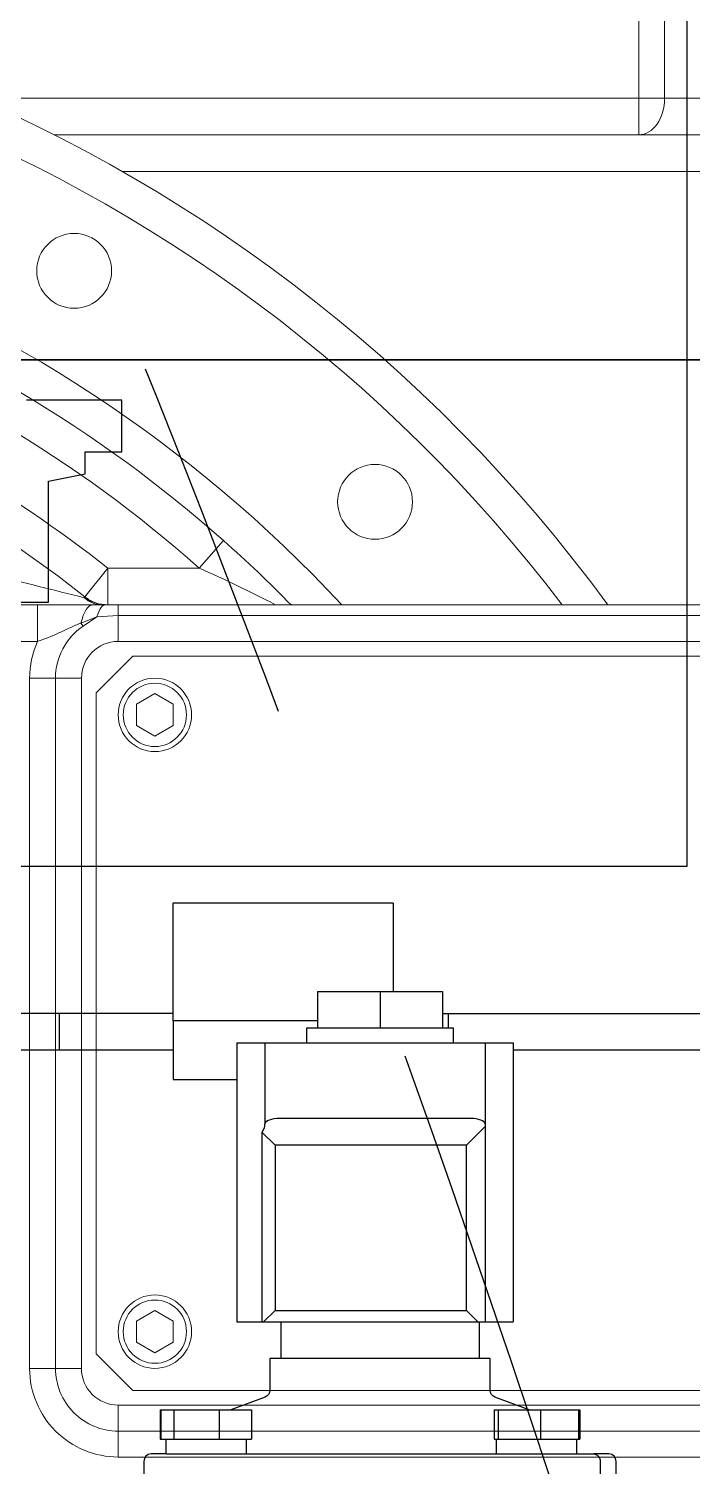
# Model space of a CAD drawing. Header units: millimetres. Extents: x 10462777 to 22643323, y 453826 to 1389191.
# Drawn here: x 11282200.7 to 11282291.1, y 584283.8 to 584479.5 of the extents above; entities that cross this region are included whole.
import ezdxf

# ---------------------------------------------------------------- set-up
doc = ezdxf.new("R2010")
doc.units = ezdxf.units.MM
doc.header["$LTSCALE"] = 200
doc.header["$MEASUREMENT"] = 0
doc.linetypes.add('CENTER2', pattern=[1.125, 0.75, -0.125, 0.125, -0.125])
doc.linetypes.add('PHANTOM', pattern=[2.5, 1.25, -0.25, 0.25, -0.25, 0.25, -0.25])
doc.layers.get('0').update_dxf_attribs({"linetype": 'CONTINUOUS'})
for name, color, linetype in [('2', 2, 'CONTINUOUS'), ('205', 4, 'CONTINUOUS'), ('DV1_DEFAULT', 7, 'CONTINUOUS')]:
    doc.layers.add(name, color=color, linetype=linetype)
doc.layers.add('LAYOUT', color=8, linetype='CONTINUOUS', lineweight=25)

# ---------------------------------------------------------------- blocks, each defined once
blk = doc.blocks.new('r710ic')
at = {"layer": 'DV1_DEFAULT', "color": 7, "linetype": 'Continuous', "lineweight": 0}
for p, q in [((271915.37, 104337.63), (271915.37, 104457.63)), ((271916.83, 104457.63), (271916.83, 104337.63)), ((271920.37, 104337.63), (271920.37, 104457.63)), ((272024.37, 104457.63), (272024.37, 104337.63)), ((272027.9, 104337.63), (272027.9, 104457.63)), ((272031.44, 104457.63), (272031.44, 104337.63)), ((271922.37, 104455.63), (271922.37, 104339.63)), ((272022.37, 104339.63), (272022.37, 104455.63)), ((271846.37, 104412.09), (271846.37, 104433.16)), ((271851.37, 104429.63), (271851.37, 104408.56)), ((271856.37, 104429.63), (271856.37, 104338.19)), ((271731.37, 104412.09), (271846.37, 104412.09)), ((271846.37, 104412.09), (271846.37, 104408.56)), ((271846.37, 104408.56), (271731.37, 104408.56)), ((271851.37, 104408.56), (271846.37, 104408.56)), ((271846.37, 104318.33), (271846.37, 104408.56)), ((271851.37, 104408.56), (271851.37, 104328.9)), ((271906.63, 104351.98), (271910.37, 104348.66)), ((271910.37, 104336.2), (271910.37, 104348.66)), ((271928.92, 104345.13), (271927.48, 104342.63)), ((271931.81, 104345.13), (271928.92, 104345.13)), ((271933.25, 104342.63), (271931.81, 104345.13)), ((272012.92, 104345.13), (272011.48, 104342.63)), ((272015.81, 104345.13), (272012.92, 104345.13)), ((272017.25, 104342.63), (272015.81, 104345.13)), ((271927.48, 104342.63), (271928.92, 104340.13)), ((271931.81, 104340.13), (271933.25, 104342.63)), ((272011.48, 104342.63), (272012.92, 104340.13)), ((272015.81, 104340.13), (272017.25, 104342.63)), ((271922.37, 104339.63), (271927.37, 104334.63)), ((271928.92, 104340.13), (271931.81, 104340.13)), ((272012.92, 104340.13), (272015.81, 104340.13)), ((272017.37, 104334.63), (272022.37, 104339.63)), ((271916.83, 104337.63), (271915.37, 104337.63)), ((271915.37, 104335.9), (271915.37, 104337.63)), ((271920.37, 104337.63), (271916.83, 104337.63)), ((271916.83, 104337.63), (271917.03, 104334.74)), ((272027.9, 104337.63), (272024.37, 104337.63)), ((272031.44, 104337.63), (272027.9, 104337.63)), ((271915.37, 104336.2), (271910.37, 104336.2)), ((271910.37, 104336.2), (271914.29, 104333.1)), ((271915.37, 104334.25), (271915.37, 104335.9)), ((271915.37, 104326.64), (271915.37, 104334.25)), ((271917.03, 104334.74), (271917.87, 104332.56)), ((271917.03, 104334.74), (271918.3, 104332.85)), ((271927.37, 104334.63), (272017.37, 104334.63)), ((271914.41, 104333.01), (271914.29, 104333.1)), ((271918.3, 104332.85), (271917.87, 104332.56)), ((271925.37, 104332.63), (271925.37, 104329.09)), ((272019.37, 104332.63), (271925.37, 104332.63)), ((272019.37, 104329.09), (272019.37, 104332.63)), ((271925.37, 104329.09), (272019.37, 104329.09)), ((271925.37, 104325.56), (271925.37, 104329.09)), ((272019.37, 104325.56), (272019.37, 104329.09)), ((271920.37, 104326.64), (271915.37, 104326.64)), ((271915.37, 104298.63), (271915.37, 104326.64)), ((271920.37, 104326.64), (271920.37, 104307.23)), ((272019.37, 104325.56), (271925.37, 104325.56))]:
    blk.add_line(p, q, dxfattribs=at)
at = {"layer": 'DV1_DEFAULT', "color": 3, "linetype": 'CENTER2', "lineweight": 0}
blk.add_circle((272041.37, 104232.63), 367.64, dxfattribs=at)
at = {"layer": 'DV1_DEFAULT', "color": 7, "linetype": 'Continuous', "lineweight": 0}
for centre, radius in [((271901.36, 104372.64), 5.1), ((271930.37, 104342.63), 5), ((271930.37, 104342.63), 4.31), ((272014.37, 104342.63), 5), ((272014.37, 104342.63), 4.31), ((271869.9, 104331.63), 5.1)]:
    blk.add_circle(centre, radius, dxfattribs=at)
for centre, radius, start, end in [((272041.37, 104232.63), 213, 126.267, 191.5222), ((272041.37, 104232.63), 208, 127.2842, 190.912), ((272041.37, 104232.63), 185, 132.9282, 187.6933), ((272041.37, 104232.63), 180, 134.3992, 138.4668), ((272073.86, 104276.41), 178.74, 152.4601, 156.1577), ((272041.37, 104232.63), 180, 138.4668, 160.2971), ((272041.37, 104232.63), 175, 138.4668, 160.2971), ((271925.37, 104337.63), 5, 180, 270), ((272019.37, 104337.63), 8.54, 270, 0), ((272019.37, 104337.63), 5, 270, 0), ((272019.37, 104337.63), 12.07, 270, 0), ((272041.37, 104232.63), 167, 141.6681, 159.3111), ((271909.44, 104336.24), 5.93, 326.9699, 359.6529), ((271910.37, 104336.2), 5, 352.1059, 0), ((271910.37, 104336.2), 5, 321.6681, 340.2673), ((272041.37, 104232.63), 162, 141.6681, 159.3111), ((273040.56, 104049.12), 1161.38, 165.85121, 166.47879), ((271925.37, 104337.63), 8.54, 214.0625, 270), ((271925.37, 104337.63), 12.07, 245.5302, 270)]:
    blk.add_arc(centre, radius, start, end, dxfattribs=at)
for centre, major_axis, ratio, start_param, end_param in [((271846.37, 104408.56), (-5, 0), 0.707107, 3.141593, 4.712389), ((271911.37, 104335.41), (4, 0), 0.925951, 5.576439, 6.283185), ((271920.37, 104335.9), (5, 0), 0.311004, 3.141593, 3.980634), ((271920.37, 104334.25), (5, 0), 0.390345, 3.141593, 4.18879)]:
    blk.add_ellipse(centre, major_axis=major_axis, ratio=ratio, start_param=start_param, end_param=end_param, dxfattribs=at)
blk.add_open_spline([(271917.87, 104332.56), (271918.06, 104332.06), (271918.28, 104331.57), (271918.72, 104330.6), (271918.95, 104330.12), (271919.39, 104329.16), (271919.61, 104328.67), (271920.01, 104327.67), (271920.2, 104327.17), (271920.37, 104326.64)], degree=3, knots=[0, 0, 0, 0, 0.25, 0.25, 0.5, 0.5, 0.75, 0.75, 1, 1, 1, 1], dxfattribs=at)
at = {"layer": 'LAYOUT', "color": 3}
blk.add_circle((272041.37, 104232.63), 2050.12, dxfattribs=at)
blk = doc.blocks.new('A$C7DA30AB0')
at = {"layer": 'LAYOUT', "color": 6, "linetype": 'PHANTOM'}
blk.add_circle((3030.45, 3025.99, 0), 2693.02, dxfattribs=at)

msp = doc.modelspace()

# ---------------------------------------------------------------- linework, layer by layer
at = {"layer": '2', "color": 172, "linetype": 'Continuous'}
for p, q in [((11282142.87278, 584434.43819, 0), (11282310.96133, 584434.43819, 0)), ((11282254.78821, 584434.43819, 0), (11282142.87278, 584434.43819, 0)), ((11282422.87676, 584434.43819, 0), (11282254.78821, 584434.43819, 0))]:
    msp.add_line(p, q, dxfattribs=at)
at = {"layer": '2', "color": 95, "linetype": 'Continuous'}
for p, q in [((11282246.71097, 584434.43819, 0), (11282145.68359, 584434.43819, 0)), ((11282172.87321, 584434.43819, 0), (11282291.84895, 584434.43819, 0)), ((11282273.90059, 584434.43819, 0), (11282246.71097, 584434.43819, 0)), ((11282392.87633, 584434.43819, 0), (11282273.90059, 584434.43819, 0))]:
    msp.add_line(p, q, dxfattribs=at)
at = {"layer": '205', "color": 252, "linetype": 'Continuous'}
for p, q in [((11282290.37488, 584595.44048, 0), (11282290.37488, 584365.43721, 0)), ((11282213.37378, 584428.93811, 0), (11282200.3736, 584428.93811, 0)), ((11282213.37378, 584421.93801, 0), (11282213.37378, 584428.93811, 0)), ((11282208.37371, 584421.93801, 0), (11282213.37378, 584421.93801, 0)), ((11282208.37371, 584418.93797, 0), (11282208.37371, 584421.93801, 0)), ((11282203.37364, 584417.93796, 0), (11282208.37371, 584418.93797, 0)), ((11282203.37364, 584401.43772, 0), (11282203.37364, 584417.93796, 0)), ((11282185.87339, 584401.43772, 0), (11282203.37364, 584401.43772, 0)), ((11282290.37488, 584365.43721, 0), (11281930.36976, 584365.43721, 0)), ((11282250.37431, 584360.43714, 0), (11282220.37388, 584360.43714, 0)), ((11282220.37388, 584344.4371, 0), (11282220.37388, 584360.43714, 0)), ((11282250.37431, 584360.43714, 0), (11282250.37431, 584348.43711, 0)), ((11282240.06101, 584348.43697, 0), (11282240.06101, 584343.4369, 0)), ((11282240.06101, 584348.43697, 0), (11282248.56113, 584348.43697, 0)), ((11282248.56113, 584348.43697, 0), (11282248.56113, 584343.4369, 0)), ((11282248.56113, 584348.43697, 0), (11282257.06125, 584348.43697, 0)), ((11282257.06125, 584348.43697, 0), (11282257.06125, 584343.4369, 0)), ((11282220.37388, 584345.43693, 0), (11282017.06099, 584345.43693, 0)), ((11282204.87366, 584340.44076, 0), (11282204.87366, 584345.43693, 0)), ((11282257.06159, 584345.43693, 0), (11282310.37516, 584345.43693, 0)), ((11282257.87441, 584343.43571, 0), (11282257.87441, 584345.43436, 0)), ((11282240.06072, 584344.43691, 0), (11282220.37388, 584344.43691, 0)), ((11282220.37388, 584344.43691, 0), (11282220.37388, 584336.4368, 0)), ((11282238.56099, 584343.4369, 0), (11282238.56099, 584341.43687, 0)), ((11282248.56113, 584343.4369, 0), (11282238.56099, 584343.4369, 0)), ((11282258.56127, 584343.4369, 0), (11282248.56113, 584343.4369, 0)), ((11282258.56127, 584341.43687, 0), (11282258.56127, 584343.4369, 0)), ((11282229.03511, 584341.43687, 0), (11282229.17027, 584341.43687, 0)), ((11282229.03616, 584341.43687, 0), (11282229.03616, 584303.43633, 0)), ((11282229.17027, 584341.43687, 0), (11282232.80648, 584341.43687, 0)), ((11282232.80648, 584341.43687, 0), (11282232.87406, 584341.43687, 0)), ((11282232.87406, 584341.43687, 0), (11282232.87406, 584330.39771, 0)), ((11282232.87406, 584341.43687, 0), (11282234.87409, 584341.43687, 0)), ((11282234.87409, 584341.43687, 0), (11282260.87446, 584341.43687, 0)), ((11282260.87446, 584341.43687, 0), (11282262.87449, 584341.43687, 0)), ((11282262.87449, 584341.43687, 0), (11282262.87449, 584330.39771, 0)), ((11282262.87449, 584341.43687, 0), (11282262.94207, 584341.43687, 0)), ((11282262.94207, 584341.43687, 0), (11282266.57827, 584341.43687, 0)), ((11282266.57827, 584341.43687, 0), (11282266.71344, 584341.43687, 0)), ((11282266.71238, 584341.43687, 0), (11282266.71238, 584303.43633, 0)), ((11282220.36763, 584340.43686, 0), (11282026.71488, 584340.43686, 0)), ((11282292.87491, 584340.43686, 0), (11282266.71204, 584340.43686, 0)), ((11282220.37388, 584336.4368, 0), (11282229.03651, 584336.4368, 0)), ((11282232.49814, 584329.23967, 0), (11282232.80648, 584329.91531, 0)), ((11282232.87406, 584330.21351, 0), (11282232.87406, 584330.39771, 0)), ((11282260.87446, 584331.12566, 0), (11282234.87409, 584331.12566, 0)), ((11282260.3512, 584327.4859, 0), (11282262.89896, 584330.03367, 0)), ((11282262.87449, 584330.39771, 0), (11282262.87449, 584330.21351, 0)), ((11282262.89896, 584330.03367, 0), (11282262.89896, 584303.43633, 0)), ((11282232.49814, 584303.43633, 0), (11282232.49814, 584329.23967, 0)), ((11282234.25191, 584327.4859, 0), (11282232.49814, 584329.23967, 0)), ((11282234.25191, 584327.4859, 0), (11282234.25191, 584304.98824, 0)), ((11282260.3512, 584327.4859, 0), (11282234.25191, 584327.4859, 0)), ((11282260.3512, 584304.98824, 0), (11282260.3512, 584327.4859, 0)), ((11282234.25191, 584304.98824, 0), (11282232.7, 584303.43633, 0)), ((11282234.25191, 584304.98824, 0), (11282260.3512, 584304.98824, 0)), ((11282260.3512, 584304.98824, 0), (11282261.90311, 584303.43633, 0)), ((11282229.03511, 584303.43633, 0), (11282229.17027, 584303.43633, 0)), ((11282229.17027, 584303.43633, 0), (11282232.49814, 584303.43633, 0)), ((11282232.49814, 584303.43633, 0), (11282232.7, 584303.43633, 0)), ((11282232.7, 584303.43633, 0), (11282261.90311, 584303.43633, 0)), ((11282235.06094, 584303.43633, 0), (11282235.06094, 584298.43626, 0)), ((11282261.90311, 584303.43633, 0), (11282262.89896, 584303.43633, 0)), ((11282262.06132, 584303.43633, 0), (11282262.06132, 584298.43626, 0)), ((11282262.89896, 584303.43633, 0), (11282262.94207, 584303.43633, 0)), ((11282262.94207, 584303.43633, 0), (11282266.57827, 584303.43633, 0)), ((11282266.57827, 584303.43633, 0), (11282266.71344, 584303.43633, 0)), ((11282233.56092, 584298.43626, 0), (11282233.56092, 584294.1292, 0)), ((11282263.56134, 584298.43626, 0), (11282233.56092, 584298.43626, 0)), ((11282263.56134, 584294.1292, 0), (11282263.56134, 584298.43626, 0)), ((11282232.91203, 584293.19286, 0), (11282228.22751, 584291.43616, 0)), ((11282268.89475, 584291.43616, 0), (11282264.21023, 584293.19286, 0)), ((11282218.61015, 584291.43616, 0), (11282218.61015, 584287.4361, 0)), ((11282218.61015, 584291.43616, 0), (11282218.70734, 584291.43616, 0)), ((11282218.70733, 584291.43616, 0), (11282218.70733, 584287.4361, 0)), ((11282218.70733, 584291.43616, 0), (11282220.47517, 584291.43616, 0)), ((11282220.47517, 584291.43616, 0), (11282220.47517, 584287.4361, 0)), ((11282220.47517, 584291.43616, 0), (11282226.64179, 584291.43616, 0)), ((11282226.64179, 584291.43616, 0), (11282226.64179, 584287.4361, 0)), ((11282226.64179, 584291.43616, 0), (11282231.04057, 584291.43616, 0)), ((11282231.04057, 584291.43616, 0), (11282231.04057, 584287.4361, 0)), ((11282264.12551, 584291.43616, 0), (11282264.12551, 584287.4361, 0)), ((11282264.12551, 584291.43616, 0), (11282264.66297, 584291.43616, 0)), ((11282264.66297, 584291.43616, 0), (11282264.66297, 584287.4361, 0)), ((11282264.66297, 584291.43616, 0), (11282270.41204, 584291.43616, 0)), ((11282270.41204, 584291.43616, 0), (11282275.62366, 584291.43616, 0)), ((11282270.41204, 584291.43616, 0), (11282270.41204, 584287.4361, 0)), ((11282275.62363, 584291.43616, 0), (11282275.80226, 584291.43616, 0)), ((11282275.62366, 584291.43616, 0), (11282275.62366, 584287.4361, 0)), ((11282275.80226, 584291.43616, 0), (11282275.80226, 584287.4361, 0)), ((11282218.61015, 584287.4361, 0), (11282218.70734, 584287.4361, 0)), ((11282218.70733, 584287.4361, 0), (11282219.59125, 584287.4361, 0)), ((11282219.37387, 584287.4361, 0), (11282219.37387, 584285.43607, 0)), ((11282219.59125, 584287.4361, 0), (11282220.47517, 584287.4361, 0)), ((11282220.47517, 584287.4361, 0), (11282223.55848, 584287.4361, 0)), ((11282223.55848, 584287.4361, 0), (11282226.64179, 584287.4361, 0)), ((11282226.64179, 584287.4361, 0), (11282228.84118, 584287.4361, 0)), ((11282228.84118, 584287.4361, 0), (11282231.04057, 584287.4361, 0)), ((11282230.37402, 584285.43607, 0), (11282230.37402, 584287.4361, 0)), ((11282264.12551, 584287.4361, 0), (11282264.39424, 584287.4361, 0)), ((11282264.37451, 584287.4361, 0), (11282264.37451, 584285.43607, 0)), ((11282264.39424, 584287.4361, 0), (11282264.66297, 584287.4361, 0)), ((11282264.66297, 584287.4361, 0), (11282267.5375, 584287.4361, 0)), ((11282267.5375, 584287.4361, 0), (11282270.41204, 584287.4361, 0)), ((11282270.41204, 584287.4361, 0), (11282273.01785, 584287.4361, 0)), ((11282273.01785, 584287.4361, 0), (11282275.62366, 584287.4361, 0)), ((11282275.37466, 584285.43607, 0), (11282275.37466, 584287.4361, 0)), ((11282275.62363, 584287.4361, 0), (11282275.80226, 584287.4361, 0)), ((11282216.37383, 584284.43606, 0), (11282216.37383, 584278.43597, 0)), ((11282219.44214, 584285.43607, 0), (11282217.37384, 584285.43607, 0)), ((11282219.44214, 584285.43607, 0), (11282277.68012, 584285.43607, 0)), ((11282279.74842, 584285.43607, 0), (11282277.68012, 584285.43607, 0)), ((11282278.56156, 584284.43606, 0), (11282278.56156, 584278.43597, 0)), ((11282280.74844, 584278.43597, 0), (11282280.74844, 584284.43606, 0))]:
    msp.add_line(p, q, dxfattribs=at)
at = {"layer": '205', "color": 252, "linetype": 'Continuous', "extrusion": (0, 0, -1)}
for centre, start, end in [((-11282232.5609, 584294.1292, 0), 180, 249.4439547), ((-11282264.56136, 584294.1292, 0), 290.5560452, 0)]:
    msp.add_arc(centre, 1.00001, start, end, dxfattribs=at)
at = {"layer": '205', "color": 252, "linetype": 'Continuous'}
for centre, start, end in [((11282217.37384, 584284.43606, 0), 90, 180), ((11282279.74842, 584284.43606, 0), 0, 90)]:
    msp.add_arc(centre, 1.00001, start, end, dxfattribs=at)
for centre, major_axis, ratio, start_param, end_param in [((11282227.87399, 584330.21351, 0), (-5.00007, 0), 0.363970233, 2.976992811, 3.141592654), ((11282234.87409, 584330.39771, 0), (-2.00003, 0), 0.363970234, 4.71238898, 6.283185307), ((11282260.87446, 584330.39771, 0), (-2.00003, 0), 0.363970234, 3.141592654, 4.71238898), ((11282267.87456, 584330.21351, 0), (-5.00007, 0), 0.36397023, 6.283185307, 6.382167068)]:
    msp.add_ellipse(centre, major_axis=major_axis, ratio=ratio, start_param=start_param, end_param=end_param, dxfattribs=at)
msp.add_open_spline([(11282277.68012, 584285.43607, 0), (11282277.78281, 584285.43607, 0), (11282277.8856, 584285.416, 0), (11282278.08463, 584285.33285, 0), (11282278.17844, 584285.27122, 0), (11282278.349, 584285.10034, 0), (11282278.42391, 584284.99134, 0), (11282278.53044, 584284.73526, 0), (11282278.56156, 584284.58769, 0), (11282278.56156, 584284.43606, 0)], degree=3, knots=[0, 0, 0, 0, 0.25, 0.25, 0.5, 0.5, 0.75, 0.75, 1, 1, 1, 1], dxfattribs=at)

# ---------------------------------------------------------------- block references
at = {"ltscale": 10}
msp.add_blockref('A$C7DA30AB0', (11276684.40366, 580408.4363, 0), dxfattribs=at)
at = {"layer": 'LAYOUT', "color": 2, "rotation": 270}
msp.add_blockref('r710ic', (11177875.24796, 856316.46559, 0), dxfattribs=at)

doc.saveas('drawing.dxf')
